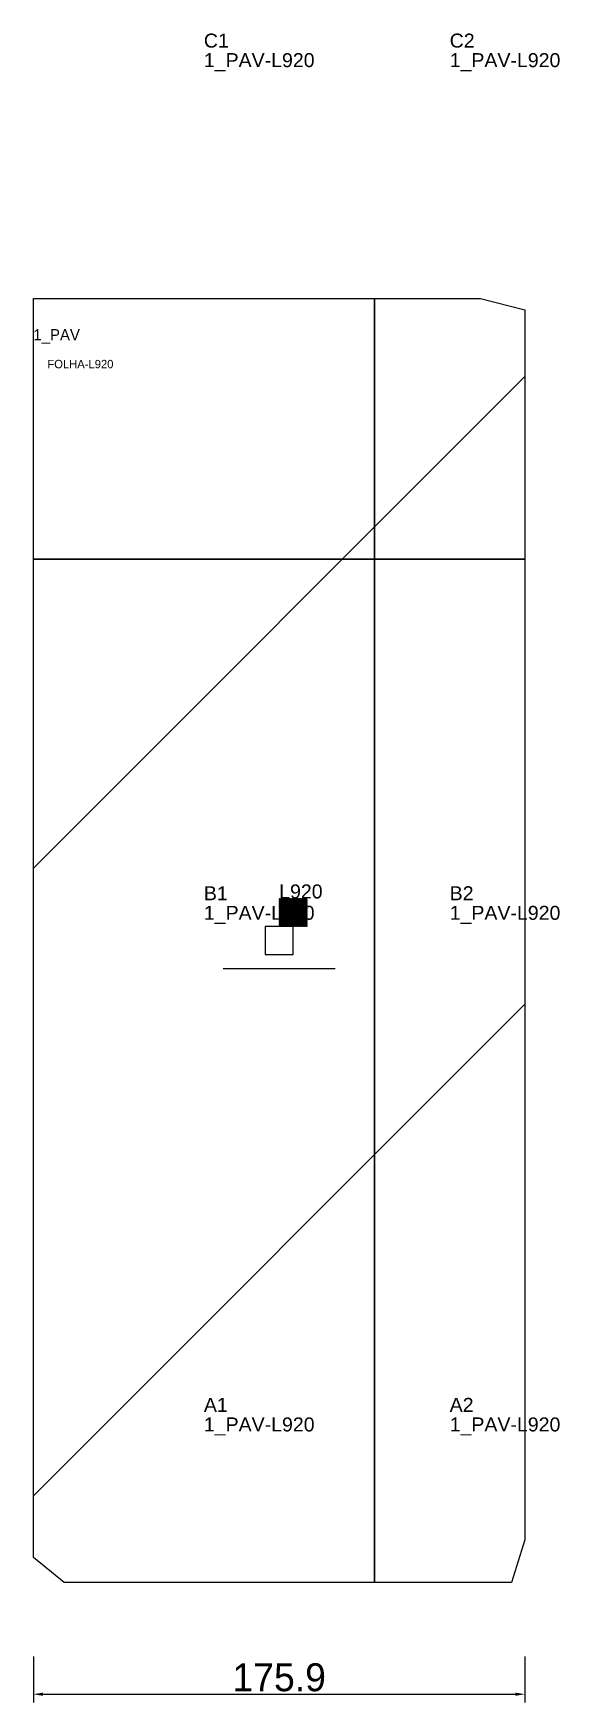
# Model space of a CAD drawing. Header units: metres. Extents: x 222 to 410, y -301 to 296.
import ezdxf

# ---------------------------------------------------------------- set-up
doc = ezdxf.new("R2010")
doc.units = ezdxf.units.M
for name, color, linetype in [('3', 3, 'CONTINUOUS'), ('AUX00', 7, 'CONTINUOUS'), ('COTA', 241, 'CONTINUOUS'), ('FOLHA', 255, 'CONTINUOUS'), ('Hachura', 251, 'CONTINUOUS'), ('NOMENCLATURA', 7, 'CONTINUOUS'), ('Nível', 160, 'CONTINUOUS'), ('Painéis', 200, 'CONTINUOUS'), ('Pilares', 5, 'CONTINUOUS'), ('REAPROVEITAMENTO', 251, 'CONTINUOUS'), ('SARR_2.2x7', 40, 'CONTINUOUS')]:
    doc.layers.add(name, color=color, linetype=linetype)
doc.styles.add('ARIAL', font='Arial.ttf')
doc.styles.add('STR_STANDARD', font='arial.ttf')
doc.dimstyles.new('EZ DXF', dxfattribs={"dimtxt": 10, "dimasz": 3.5, "dimexe": 3, "dimexo": 1.5, "dimgap": 1, "dimtad": 1, "dimdec": 1, "dimdsep": 46, "dimcen": 2.5, "dimazin": 3, "dimtfac": 1, "dimtmove": 0, "dimatfit": 3})

msp = doc.modelspace()

# ---------------------------------------------------------------- hatches: boundary and pattern name
at = {"layer": 'Hachura'}
h = msp.add_hatch(dxfattribs=at)
h.set_pattern_fill('ANSI31', scale=50)
h.paths.add_polyline_path([(222.2, 201.5), (242.2, 201.5), (262.2, 201.5), (282.2, 201.5), (302.2, 201.5), (322.2, 201.5), (342.2, 201.5), (362.2, 201.5), (382.2, 201.5), (398.08, 197.38), (398.08, 177.38), (398.08, 157.38), (398.08, 137.38), (398.08, 117.38), (398.08, 97.38), (398.08, 77.38), (398.08, 57.38), (398.08, 37.38), (398.08, 17.38), (398.08, -2.62), (398.08, -22.62), (398.08, -42.62), (398.08, -62.62), (398.08, -82.62), (398.08, -102.62), (398.08, -122.62), (398.08, -142.62), (398.08, -162.62), (398.08, -182.62), (398.08, -202.62), (398.08, -222.62), (398.08, -242.62), (393.24, -257.79), (373.24, -257.79), (353.24, -257.79), (333.24, -257.79), (313.24, -257.79), (293.24, -257.79), (273.24, -257.79), (253.24, -257.79), (233.24, -257.79), (222.2, -248.83), (222.2, -228.83), (222.2, -208.83), (222.2, -188.83), (222.2, -168.83), (222.2, -148.83), (222.2, -128.83), (222.2, -108.83), (222.2, -88.83), (222.2, -68.83), (222.2, -48.83), (222.2, -28.83), (222.2, -8.83), (222.2, 11.17), (222.2, 31.17), (222.2, 51.17), (222.2, 71.17), (222.2, 91.17), (222.2, 111.17), (222.2, 131.17), (222.2, 151.17), (222.2, 171.17), (222.2, 191.17)])
h = msp.add_hatch(dxfattribs=at)
h.set_pattern_fill('ANSI31', scale=50)
h.paths.add_polyline_path([(222.2, 201.5), (242.2, 201.5), (262.2, 201.5), (282.2, 201.5), (302.2, 201.5), (322.2, 201.5), (342.2, 201.5), (362.2, 201.5), (382.2, 201.5), (398.08, 197.38), (398.08, 177.38), (398.08, 157.38), (398.08, 137.38), (398.08, 117.38), (398.08, 97.38), (398.08, 77.38), (398.08, 57.38), (398.08, 37.38), (398.08, 17.38), (398.08, -2.62), (398.08, -22.62), (398.08, -42.62), (398.08, -62.62), (398.08, -82.62), (398.08, -102.62), (398.08, -122.62), (398.08, -142.62), (398.08, -162.62), (398.08, -182.62), (398.08, -202.62), (398.08, -222.62), (398.08, -242.62), (393.24, -257.79), (373.24, -257.79), (353.24, -257.79), (333.24, -257.79), (313.24, -257.79), (293.24, -257.79), (273.24, -257.79), (253.24, -257.79), (233.24, -257.79), (222.2, -248.83), (222.2, -228.83), (222.2, -208.83), (222.2, -188.83), (222.2, -168.83), (222.2, -148.83), (222.2, -128.83), (222.2, -108.83), (222.2, -88.83), (222.2, -68.83), (222.2, -48.83), (222.2, -28.83), (222.2, -8.83), (222.2, 11.17), (222.2, 31.17), (222.2, 51.17), (222.2, 71.17), (222.2, 91.17), (222.2, 111.17), (222.2, 131.17), (222.2, 151.17), (222.2, 171.17), (222.2, 191.17)])
at = {"layer": 'Reaproveitamento'}
h = msp.add_hatch(dxfattribs=at)
h.set_pattern_fill('SOLID')
h.paths.add_polyline_path([(310.14, -23.145), (320.14, -23.145), (320.14, -13.145), (310.14, -13.145)])
h = msp.add_hatch(dxfattribs=at)
h.set_pattern_fill('SOLID')
h.paths.add_polyline_path([(310.14, -23.145), (320.14, -23.145), (320.14, -13.145), (310.14, -13.145)])

# ---------------------------------------------------------------- linework, layer by layer
at = {"layer": '3'}
for points in [[(344.2, -257.79), (344.2, 201.5)], [(344.2, -257.79), (344.2, 201.5)], [(222.2, 108.21), (398.08, 108.21)], [(222.2, 108.21), (398.08, 108.21)]]:
    msp.add_lwpolyline(points, close=True, dxfattribs=at)
at = {"layer": 'Painéis', "color": 200}
for p, q in [((222.2, 201.5), (242.2, 201.5)), ((222.2, 191.17), (222.2, 201.5)), ((222.2, 201.5), (242.2, 201.5)), ((222.2, 191.17), (222.2, 201.5)), ((242.2, 201.5), (262.2, 201.5)), ((242.2, 201.5), (262.2, 201.5)), ((262.2, 201.5), (282.2, 201.5)), ((262.2, 201.5), (282.2, 201.5)), ((282.2, 201.5), (302.2, 201.5)), ((282.2, 201.5), (302.2, 201.5)), ((302.2, 201.5), (322.2, 201.5)), ((302.2, 201.5), (322.2, 201.5)), ((322.2, 201.5), (342.2, 201.5)), ((322.2, 201.5), (342.2, 201.5)), ((342.2, 201.5), (362.2, 201.5)), ((342.2, 201.5), (362.2, 201.5)), ((362.2, 201.5), (382.2, 201.5)), ((362.2, 201.5), (382.2, 201.5)), ((382.2, 201.5), (398.08, 197.38)), ((382.2, 201.5), (398.08, 197.38)), ((398.08, 197.38), (398.08, 177.38)), ((398.08, 197.38), (398.08, 177.38)), ((222.2, 171.17), (222.2, 191.17)), ((222.2, 171.17), (222.2, 191.17)), ((398.08, 177.38), (398.08, 157.38)), ((398.08, 177.38), (398.08, 157.38)), ((222.2, 151.17), (222.2, 171.17)), ((222.2, 151.17), (222.2, 171.17)), ((398.08, 157.38), (398.08, 137.38)), ((398.08, 157.38), (398.08, 137.38)), ((222.2, 131.17), (222.2, 151.17)), ((222.2, 131.17), (222.2, 151.17)), ((398.08, 137.38), (398.08, 117.38)), ((398.08, 137.38), (398.08, 117.38)), ((222.2, 111.17), (222.2, 131.17)), ((222.2, 111.17), (222.2, 131.17)), ((398.08, 117.38), (398.08, 97.38)), ((398.08, 117.38), (398.08, 97.38)), ((222.2, 91.17), (222.2, 111.17)), ((222.2, 91.17), (222.2, 111.17)), ((398.08, 97.38), (398.08, 77.38)), ((398.08, 97.38), (398.08, 77.38)), ((222.2, 71.17), (222.2, 91.17)), ((222.2, 71.17), (222.2, 91.17)), ((398.08, 77.38), (398.08, 57.38)), ((398.08, 77.38), (398.08, 57.38)), ((222.2, 51.17), (222.2, 71.17)), ((222.2, 51.17), (222.2, 71.17)), ((398.08, 57.38), (398.08, 37.38)), ((398.08, 57.38), (398.08, 37.38)), ((222.2, 31.17), (222.2, 51.17)), ((222.2, 31.17), (222.2, 51.17)), ((398.08, 37.38), (398.08, 17.38)), ((398.08, 37.38), (398.08, 17.38)), ((222.2, 11.17), (222.2, 31.17)), ((222.2, 11.17), (222.2, 31.17)), ((398.08, 17.38), (398.08, -2.62)), ((398.08, 17.38), (398.08, -2.62)), ((222.2, -8.83), (222.2, 11.17)), ((222.2, -8.83), (222.2, 11.17)), ((398.08, -2.62), (398.08, -22.62)), ((398.08, -2.62), (398.08, -22.62)), ((222.2, -28.83), (222.2, -8.83)), ((222.2, -28.83), (222.2, -8.83)), ((398.08, -22.62), (398.08, -42.62)), ((398.08, -22.62), (398.08, -42.62)), ((222.2, -48.83), (222.2, -28.83)), ((222.2, -48.83), (222.2, -28.83)), ((398.08, -42.62), (398.08, -62.62)), ((398.08, -42.62), (398.08, -62.62)), ((222.2, -68.83), (222.2, -48.83)), ((222.2, -68.83), (222.2, -48.83)), ((398.08, -62.62), (398.08, -82.62)), ((398.08, -62.62), (398.08, -82.62)), ((222.2, -88.83), (222.2, -68.83)), ((222.2, -88.83), (222.2, -68.83)), ((398.08, -82.62), (398.08, -102.62)), ((398.08, -82.62), (398.08, -102.62)), ((222.2, -108.83), (222.2, -88.83)), ((222.2, -108.83), (222.2, -88.83)), ((398.08, -102.62), (398.08, -122.62)), ((398.08, -102.62), (398.08, -122.62)), ((222.2, -128.83), (222.2, -108.83)), ((222.2, -128.83), (222.2, -108.83)), ((398.08, -122.62), (398.08, -142.62)), ((398.08, -122.62), (398.08, -142.62)), ((222.2, -148.83), (222.2, -128.83)), ((222.2, -148.83), (222.2, -128.83)), ((398.08, -142.62), (398.08, -162.62)), ((398.08, -142.62), (398.08, -162.62)), ((222.2, -168.83), (222.2, -148.83)), ((222.2, -168.83), (222.2, -148.83)), ((398.08, -162.62), (398.08, -182.62)), ((398.08, -162.62), (398.08, -182.62)), ((222.2, -188.83), (222.2, -168.83)), ((222.2, -188.83), (222.2, -168.83)), ((398.08, -182.62), (398.08, -202.62)), ((398.08, -182.62), (398.08, -202.62)), ((222.2, -208.83), (222.2, -188.83)), ((222.2, -208.83), (222.2, -188.83)), ((398.08, -202.62), (398.08, -222.62)), ((398.08, -202.62), (398.08, -222.62)), ((222.2, -228.83), (222.2, -208.83)), ((222.2, -228.83), (222.2, -208.83)), ((398.08, -222.62), (398.08, -242.62)), ((398.08, -222.62), (398.08, -242.62)), ((222.2, -248.83), (222.2, -228.83)), ((222.2, -248.83), (222.2, -228.83)), ((398.08, -242.62), (393.24, -257.79)), ((398.08, -242.62), (393.24, -257.79)), ((233.24, -257.79), (222.2, -248.83)), ((233.24, -257.79), (222.2, -248.83)), ((253.24, -257.79), (233.24, -257.79)), ((253.24, -257.79), (233.24, -257.79)), ((273.24, -257.79), (253.24, -257.79)), ((273.24, -257.79), (253.24, -257.79)), ((293.24, -257.79), (273.24, -257.79)), ((293.24, -257.79), (273.24, -257.79)), ((313.24, -257.79), (293.24, -257.79)), ((313.24, -257.79), (293.24, -257.79)), ((333.24, -257.79), (313.24, -257.79)), ((333.24, -257.79), (313.24, -257.79)), ((353.24, -257.79), (333.24, -257.79)), ((353.24, -257.79), (333.24, -257.79)), ((373.24, -257.79), (353.24, -257.79)), ((373.24, -257.79), (353.24, -257.79)), ((393.24, -257.79), (373.24, -257.79)), ((393.24, -257.79), (373.24, -257.79))]:
    msp.add_line(p, q, dxfattribs=at)
at = {"layer": 'Pilares'}
msp.add_lwpolyline([(305.14, -33.145), (315.14, -33.145), (315.14, -23.145), (305.14, -23.145)], close=True, dxfattribs=at)
msp.add_lwpolyline([(305.14, -33.145), (315.14, -33.145), (315.14, -23.145), (305.14, -23.145)], close=True, dxfattribs=at)
at = {"layer": 'SARR_2.2x7'}
msp.add_line((290.14, -38.145), (330.14, -38.145), dxfattribs=at)
msp.add_line((290.14, -38.145), (330.14, -38.145), dxfattribs=at)

# ---------------------------------------------------------------- texts
at = {"layer": '3', "style": 'STR_STANDARD'}
for s, p in [('C1', (283.2, 291.21)), ('C1', (283.2, 291.21)), ('C2', (371.14, 291.21)), ('C2', (371.14, 291.21)), ('B1', (283.2, -13.79)), ('B1', (283.2, -13.79)), ('B2', (371.14, -13.79)), ('B2', (371.14, -13.79)), ('A1', (283.2, -196.79)), ('A1', (283.2, -196.79)), ('A2', (371.14, -196.79)), ('A2', (371.14, -196.79))]:
    msp.add_text(s, height=5, dxfattribs=at).set_placement(p)
at = {"layer": 'AUX00', "style": 'STR_STANDARD'}
for p in [(283.2, 284.21), (283.2, 284.21), (371.14, 284.21), (371.14, 284.21), (283.2, -20.79), (283.2, -20.79), (371.14, -20.79), (371.14, -20.79), (283.2, -203.79), (283.2, -203.79), (371.14, -203.79), (371.14, -203.79)]:
    msp.add_text('1_PAV-L920', height=5, dxfattribs=at).set_placement(p)
at = {"layer": 'FOLHA'}
msp.add_text('FOLHA-L920', height=3, dxfattribs=at).set_placement((227.2, 176.5))
msp.add_text('FOLHA-L920', height=3, dxfattribs=at).set_placement((227.2, 176.5))
at = {"layer": 'NOMENCLATURA', "insert": (310.14, -8.145), "char_height": 5, "attachment_point": 1, "style": 'ARIAL'}
msp.add_mtext('L920', dxfattribs=at)
msp.add_mtext('L920', dxfattribs=at)
at = {"layer": 'Nível'}
msp.add_text('1_PAV', height=4, dxfattribs=at).set_placement((222.2, 186.5))
msp.add_text('1_PAV', height=4, dxfattribs=at).set_placement((222.2, 186.5))

# ---------------------------------------------------------------- dimensions: what is measured, and where the dimension line sits
at = {"layer": 'COTA'}
msp.add_linear_dim(base=(222.2, -297.79), p1=(222.2, -282.79), p2=(398.08, -282.79), dimstyle='EZ DXF', dxfattribs=at).render()
msp.add_linear_dim(base=(222.2, -297.79), p1=(222.2, -282.79), p2=(398.08, -282.79), dimstyle='EZ DXF', dxfattribs=at).render()

doc.saveas('drawing.dxf')
